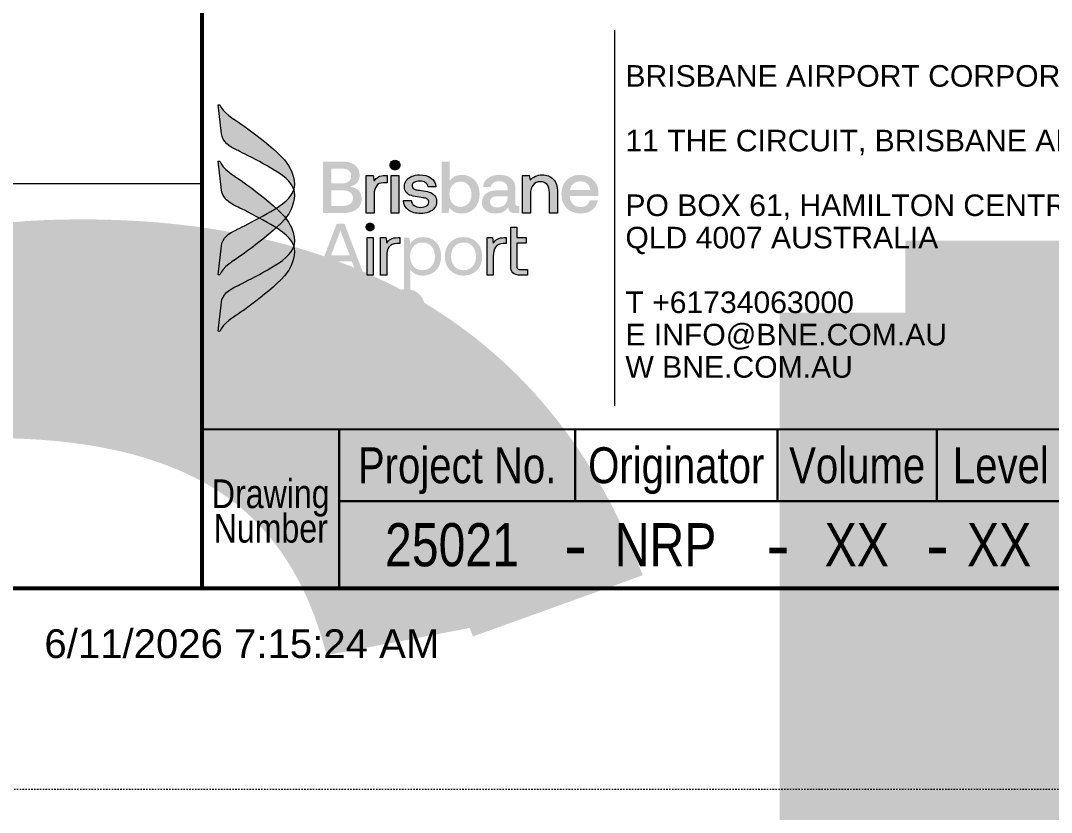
# Paper-space layout 'Layout1' of a CAD drawing. Header units: metres. Extents: x 0 to 2550, y -776 to 594.
# Drawn here: x 708.4 to 780.1, y -1.6 to 53.5 of the extents above; entities that cross this region are included whole.
import ezdxf
from ezdxf.enums import TextEntityAlignment as Align

# ---------------------------------------------------------------- set-up
doc = ezdxf.new("R2018")
doc.units = ezdxf.units.M
doc.linetypes.add('DGN Style 3', pattern=[0.017855, 0.012754, -0.005101])
for name, color, linetype in [('A_TTL_TEXT TITILE BLOCK-RefEdit0-RefEdit0', 7, 'Continuous'), ('A_TTL_TEXT TITLE', 5, 'Continuous'), ('XREF', 7, 'Continuous')]:
    doc.layers.add(name, color=color, linetype=linetype)
doc.layers.add('G-TTLB-BORD', color=7, linetype='Continuous', lineweight=0)
doc.styles.get("Standard").update_dxf_attribs({"font": 'ARIALN.TTF'})
doc.styles.add('Style-Arial', font='arial.ttf')

# ---------------------------------------------------------------- blocks, each defined once
blk = doc.blocks.new('PROJECT TITLE BLOCK(BAC V2.1)')
at = {"layer": 'G-TTLB-BORD', "linetype": 'Continuous', "lineweight": 0}
h = blk.add_hatch(color=7, dxfattribs=at)
h.set_gradient(color1=(0, 143, 227), color2=(27, 9, 111))
edge = h.paths.add_edge_path()
edge.add_spline(control_points=[(726.716, 43.807), (725.523, 45.144), (723.024, 46.768), (723.237, 46.621), (723.451, 46.474), (722.325, 47.183), (722.227, 47.653)], knot_values=[0, 0, 0, 0, 0.5, 0.5, 0.5, 1, 1, 1, 1], degree=3, periodic=0)
edge.add_line((722.227, 47.653), (722.12, 47.645))
edge.add_line((722.12, 47.645), (722.341, 45.628))
edge.add_spline(control_points=[(722.341, 45.628), (722.4, 45.092), (722.872, 44.737), (723.391, 44.511), (723.391, 44.511), (725.844, 43.301), (726.587, 42.72), (727.329, 42.139), (727.37, 41.736), (727.37, 41.736), (727.37, 41.736), (727.657, 42.75), (726.716, 43.807)], knot_values=[0, 0, 0, 0, 0.25, 0.25, 0.25, 0.5, 0.5, 0.5, 0.75, 0.75, 0.75, 1, 1, 1, 1], degree=3, periodic=0)
at = {"layer": 'G-TTLB-BORD', "linetype": 'Continuous', "lineweight": 0, "true_color": 0x0c2340}
h = blk.add_hatch(color=158, dxfattribs=at)
edge = h.paths.add_edge_path()
edge.add_spline(control_points=[(734.658, 43.691), (734.593, 43.755), (734.513, 43.786), (734.417, 43.786), (734.322, 43.786), (734.241, 43.755), (734.176, 43.691), (734.111, 43.628), (734.079, 43.549), (734.079, 43.453), (734.079, 43.357), (734.111, 43.278), (734.176, 43.214), (734.241, 43.151), (734.322, 43.12), (734.417, 43.12), (734.513, 43.12), (734.593, 43.151), (734.658, 43.214), (734.723, 43.278), (734.756, 43.357), (734.756, 43.453), (734.756, 43.549), (734.723, 43.628), (734.658, 43.691)], knot_values=[0, 0, 0, 0, 0.125, 0.125, 0.125, 0.25, 0.25, 0.25, 0.375, 0.375, 0.375, 0.5, 0.5, 0.5, 0.625, 0.625, 0.625, 0.75, 0.75, 0.75, 0.875, 0.875, 0.875, 1, 1, 1, 1], degree=3, periodic=0)
at = {"layer": 'G-TTLB-BORD', "linetype": 'Continuous', "lineweight": 0}
h = blk.add_hatch(color=7, dxfattribs=at)
h.set_gradient(color1=(0, 143, 227), color2=(27, 9, 111))
edge = h.paths.add_edge_path()
edge.add_spline(control_points=[(726.716, 39.873), (725.523, 41.211), (723.024, 42.835), (723.237, 42.688), (723.451, 42.541), (722.325, 43.25), (722.227, 43.72)], knot_values=[0, 0, 0, 0, 0.5, 0.5, 0.5, 1, 1, 1, 1], degree=3, periodic=0)
edge.add_line((722.227, 43.72), (722.12, 43.712))
edge.add_line((722.12, 43.712), (722.341, 41.694))
edge.add_spline(control_points=[(722.341, 41.694), (722.4, 41.159), (722.872, 40.804), (723.391, 40.578), (723.391, 40.578), (725.844, 39.368), (726.587, 38.787), (727.329, 38.206), (727.37, 37.803), (727.37, 37.803), (727.37, 37.803), (727.657, 38.817), (726.716, 39.873)], knot_values=[0, 0, 0, 0, 0.25, 0.25, 0.25, 0.5, 0.5, 0.5, 0.75, 0.75, 0.75, 1, 1, 1, 1], degree=3, periodic=0)
at = {"layer": 'G-TTLB-BORD', "linetype": 'Continuous', "lineweight": 0, "true_color": 0x0c2340}
h = blk.add_hatch(color=158, dxfattribs=at)
edge = h.paths.add_edge_path()
edge.add_line((730.715, 43.699), (729.397, 43.699))
edge.add_line((729.397, 43.699), (729.397, 40.109))
edge.add_line((729.397, 40.109), (730.761, 40.109))
edge.add_spline(control_points=[(730.761, 40.109), (731.188, 40.109), (731.518, 40.198), (731.748, 40.376), (731.979, 40.554), (732.094, 40.798), (732.094, 41.109), (732.094, 41.581), (731.826, 41.863), (731.289, 41.956), (731.505, 42.003), (731.67, 42.097), (731.784, 42.235), (731.899, 42.373), (731.956, 42.55), (731.956, 42.766), (731.956, 43.06), (731.847, 43.289), (731.63, 43.453), (731.413, 43.617), (731.108, 43.699), (730.715, 43.699)], knot_values=[0, 0, 0, 0, 0.142857, 0.142857, 0.142857, 0.285714, 0.285714, 0.285714, 0.428571, 0.428571, 0.428571, 0.571429, 0.571429, 0.571429, 0.714286, 0.714286, 0.714286, 0.857143, 0.857143, 0.857143, 1, 1, 1, 1], degree=3, periodic=0)
edge = h.paths.add_edge_path(flags=16)
edge.add_line((729.987, 40.607), (729.987, 41.689))
edge.add_line((729.987, 41.689), (730.766, 41.689))
edge.add_spline(control_points=[(730.766, 41.689), (730.995, 41.689), (731.173, 41.641), (731.3, 41.545), (731.426, 41.45), (731.489, 41.314), (731.489, 41.14), (731.489, 40.973), (731.427, 40.842), (731.302, 40.748), (731.177, 40.654), (730.999, 40.607), (730.766, 40.607)], knot_values=[0, 0, 0, 0, 0.25, 0.25, 0.25, 0.5, 0.5, 0.5, 0.75, 0.75, 0.75, 1, 1, 1, 1], degree=3, periodic=0)
edge.add_line((730.766, 40.607), (729.987, 40.607))
edge = h.paths.add_edge_path(flags=16)
edge.add_line((729.987, 42.176), (729.987, 43.207))
edge.add_line((729.987, 43.207), (730.73, 43.207))
edge.add_spline(control_points=[(730.73, 43.207), (730.932, 43.207), (731.088, 43.161), (731.2, 43.071), (731.311, 42.98), (731.366, 42.855), (731.366, 42.694), (731.366, 42.533), (731.311, 42.407), (731.2, 42.314), (731.088, 42.222), (730.932, 42.176), (730.73, 42.176)], knot_values=[0, 0, 0, 0, 0.25, 0.25, 0.25, 0.5, 0.5, 0.5, 0.75, 0.75, 0.75, 1, 1, 1, 1], degree=3, periodic=0)
edge.add_line((730.73, 42.176), (729.987, 42.176))
h = blk.add_hatch(color=158, dxfattribs=at)
edge = h.paths.add_edge_path()
edge.add_spline(control_points=[(739.704, 42.604), (739.516, 42.712), (739.303, 42.766), (739.063, 42.766), (738.704, 42.766), (738.42, 42.626), (738.212, 42.345)], knot_values=[0, 0, 0, 0, 0.5, 0.5, 0.5, 1, 1, 1, 1], degree=3, periodic=0)
edge.add_line((738.212, 42.345), (738.212, 43.699))
edge.add_line((738.212, 43.699), (737.658, 43.699))
edge.add_line((737.658, 43.699), (737.658, 40.109))
edge.add_line((737.658, 40.109), (738.14, 40.109))
edge.add_line((738.14, 40.109), (738.207, 40.489))
edge.add_spline(control_points=[(738.207, 40.489), (738.296, 40.362), (738.412, 40.262), (738.556, 40.189), (738.699, 40.115), (738.868, 40.079), (739.063, 40.079), (739.303, 40.079), (739.516, 40.135), (739.704, 40.248), (739.892, 40.361), (740.039, 40.519), (740.145, 40.722), (740.251, 40.926), (740.304, 41.159), (740.304, 41.422), (740.304, 41.699), (740.251, 41.938), (740.145, 42.14), (740.039, 42.342), (739.892, 42.496), (739.704, 42.604)], knot_values=[0, 0, 0, 0, 0.142857, 0.142857, 0.142857, 0.285714, 0.285714, 0.285714, 0.428571, 0.428571, 0.428571, 0.571429, 0.571429, 0.571429, 0.714286, 0.714286, 0.714286, 0.857143, 0.857143, 0.857143, 1, 1, 1, 1], degree=3, periodic=0)
edge = h.paths.add_edge_path(flags=16)
edge.add_spline(control_points=[(739.527, 40.789), (739.385, 40.626), (739.2, 40.545), (738.971, 40.545), (738.742, 40.545), (738.557, 40.627), (738.417, 40.791), (738.277, 40.955), (738.207, 41.167), (738.207, 41.427), (738.207, 41.684), (738.277, 41.892), (738.417, 42.053), (738.557, 42.214), (738.742, 42.294), (738.971, 42.294), (739.2, 42.294), (739.385, 42.213), (739.527, 42.05), (739.669, 41.888), (739.74, 41.679), (739.74, 41.422), (739.74, 41.162), (739.669, 40.951), (739.527, 40.789)], knot_values=[0, 0, 0, 0, 0.125, 0.125, 0.125, 0.25, 0.25, 0.25, 0.375, 0.375, 0.375, 0.5, 0.5, 0.5, 0.625, 0.625, 0.625, 0.75, 0.75, 0.75, 0.875, 0.875, 0.875, 1, 1, 1, 1], degree=3, periodic=0)
h = blk.add_hatch(color=158, dxfattribs=at)
edge = h.paths.add_edge_path()
edge.add_line((733.864, 42.735), (733.74, 42.735))
edge.add_spline(control_points=[(733.74, 42.735), (733.539, 42.735), (733.378, 42.7), (733.258, 42.63), (733.139, 42.56), (733.041, 42.463), (732.966, 42.34)], knot_values=[0, 0, 0, 0, 0.5, 0.5, 0.5, 1, 1, 1, 1], degree=3, periodic=0)
edge.add_line((732.966, 42.34), (732.905, 42.735))
edge.add_line((732.905, 42.735), (732.412, 42.735))
edge.add_line((732.412, 42.735), (732.412, 40.109))
edge.add_line((732.412, 40.109), (732.966, 40.109))
edge.add_line((732.966, 40.109), (732.966, 41.427))
edge.add_spline(control_points=[(732.966, 41.427), (732.966, 41.656), (733.017, 41.845), (733.12, 41.994), (733.223, 42.143), (733.388, 42.217), (733.617, 42.217)], knot_values=[0, 0, 0, 0, 0.5, 0.5, 0.5, 1, 1, 1, 1], degree=3, periodic=0)
edge.add_line((733.617, 42.217), (733.864, 42.217))
edge.add_line((733.864, 42.217), (733.864, 42.735))
h = blk.add_hatch(color=158, dxfattribs=at)
edge = h.paths.add_edge_path()
edge.add_spline(control_points=[(734.14, 42.735), (734.14, 42.735), (734.14, 40.109), (734.14, 40.109), (734.14, 40.109), (734.694, 40.109), (734.694, 40.109), (734.694, 40.109), (734.694, 42.735), (734.694, 42.735), (734.694, 42.735), (734.14, 42.735), (734.14, 42.735)], knot_values=[0, 0, 0, 0, 0.25, 0.25, 0.25, 0.5, 0.5, 0.5, 0.75, 0.75, 0.75, 1, 1, 1, 1], degree=3, periodic=0)
h = blk.add_hatch(color=158, dxfattribs=at)
edge = h.paths.add_edge_path()
edge.add_line((735.551, 40.976), (735.017, 40.976))
edge.add_spline(control_points=[(735.017, 40.976), (735.024, 40.696), (735.136, 40.476), (735.353, 40.317), (735.57, 40.158), (735.855, 40.079), (736.207, 40.079), (736.415, 40.079), (736.603, 40.112), (736.771, 40.179), (736.938, 40.245), (737.07, 40.341), (737.166, 40.466), (737.262, 40.59), (737.309, 40.735), (737.309, 40.899), (737.309, 41.084), (737.263, 41.23), (737.171, 41.338), (737.079, 41.445), (736.956, 41.524), (736.802, 41.573), (736.648, 41.623), (736.458, 41.66), (736.233, 41.684), (736.065, 41.704), (735.944, 41.722), (735.868, 41.738), (735.793, 41.753), (735.731, 41.78), (735.681, 41.82), (735.632, 41.859), (735.607, 41.918), (735.607, 41.997), (735.607, 42.102), (735.656, 42.186), (735.756, 42.248), (735.855, 42.309), (735.985, 42.34), (736.145, 42.34), (736.306, 42.34), (736.439, 42.302), (736.545, 42.225), (736.651, 42.148), (736.711, 42.049), (736.725, 41.93)], knot_values=[0, 0, 0, 0, 0.066667, 0.066667, 0.066667, 0.133333, 0.133333, 0.133333, 0.2, 0.2, 0.2, 0.266667, 0.266667, 0.266667, 0.333333, 0.333333, 0.333333, 0.4, 0.4, 0.4, 0.466667, 0.466667, 0.466667, 0.533333, 0.533333, 0.533333, 0.6, 0.6, 0.6, 0.666667, 0.666667, 0.666667, 0.733333, 0.733333, 0.733333, 0.8, 0.8, 0.8, 0.866667, 0.866667, 0.866667, 0.933333, 0.933333, 0.933333, 1, 1, 1, 1], degree=3, periodic=0)
edge.add_line((736.725, 41.93), (737.263, 41.93))
edge.add_spline(control_points=[(737.263, 41.93), (737.246, 42.197), (737.134, 42.403), (736.927, 42.55), (736.721, 42.697), (736.451, 42.771), (736.12, 42.771), (735.918, 42.771), (735.738, 42.737), (735.579, 42.668), (735.42, 42.6), (735.295, 42.503), (735.204, 42.379), (735.114, 42.254), (735.069, 42.111), (735.069, 41.95), (735.069, 41.779), (735.114, 41.643), (735.204, 41.543), (735.295, 41.442), (735.415, 41.368), (735.563, 41.322), (735.712, 41.276), (735.901, 41.239), (736.13, 41.212), (736.297, 41.191), (736.421, 41.172), (736.502, 41.153), (736.582, 41.134), (736.646, 41.102), (736.694, 41.058), (736.742, 41.014), (736.766, 40.947), (736.766, 40.858), (736.766, 40.752), (736.714, 40.667), (736.609, 40.604), (736.505, 40.541), (736.369, 40.509), (736.202, 40.509), (736.014, 40.509), (735.861, 40.553), (735.743, 40.64), (735.625, 40.727), (735.561, 40.839), (735.551, 40.976)], knot_values=[0, 0, 0, 0, 0.066667, 0.066667, 0.066667, 0.133333, 0.133333, 0.133333, 0.2, 0.2, 0.2, 0.266667, 0.266667, 0.266667, 0.333333, 0.333333, 0.333333, 0.4, 0.4, 0.4, 0.466667, 0.466667, 0.466667, 0.533333, 0.533333, 0.533333, 0.6, 0.6, 0.6, 0.666667, 0.666667, 0.666667, 0.733333, 0.733333, 0.733333, 0.8, 0.8, 0.8, 0.866667, 0.866667, 0.866667, 0.933333, 0.933333, 0.933333, 1, 1, 1, 1], degree=3, periodic=0)
h = blk.add_hatch(color=158, dxfattribs=at)
edge = h.paths.add_edge_path()
edge.add_line((743.08, 40.591), (742.972, 40.591))
edge.add_spline(control_points=[(742.972, 40.591), (742.856, 40.591), (742.798, 40.653), (742.798, 40.776)], knot_values=[0, 0, 0, 0, 1, 1, 1, 1], degree=3, periodic=0)
edge.add_line((742.798, 40.776), (742.798, 41.812))
edge.add_spline(control_points=[(742.798, 41.812), (742.798, 42.12), (742.702, 42.355), (742.511, 42.52), (742.319, 42.684), (742.048, 42.766), (741.696, 42.766), (741.364, 42.766), (741.096, 42.693), (740.89, 42.548), (740.685, 42.402), (740.569, 42.198), (740.542, 41.935)], knot_values=[0, 0, 0, 0, 0.25, 0.25, 0.25, 0.5, 0.5, 0.5, 0.75, 0.75, 0.75, 1, 1, 1, 1], degree=3, periodic=0)
edge.add_line((740.542, 41.935), (741.085, 41.935))
edge.add_spline(control_points=[(741.085, 41.935), (741.106, 42.051), (741.168, 42.144), (741.272, 42.214), (741.377, 42.284), (741.509, 42.32), (741.67, 42.32), (741.851, 42.32), (741.993, 42.278), (742.096, 42.194), (742.198, 42.11), (742.249, 41.995), (742.249, 41.848)], knot_values=[0, 0, 0, 0, 0.25, 0.25, 0.25, 0.5, 0.5, 0.5, 0.75, 0.75, 0.75, 1, 1, 1, 1], degree=3, periodic=0)
edge.add_line((742.249, 41.848), (742.249, 41.689))
edge.add_line((742.249, 41.689), (741.588, 41.689))
edge.add_spline(control_points=[(741.588, 41.689), (741.222, 41.689), (740.943, 41.616), (740.752, 41.471), (740.56, 41.326), (740.465, 41.118), (740.465, 40.848), (740.465, 40.608), (740.554, 40.42), (740.731, 40.284), (740.909, 40.147), (741.145, 40.079), (741.439, 40.079), (741.819, 40.079), (742.107, 40.229), (742.306, 40.53), (742.306, 40.393), (742.343, 40.289), (742.419, 40.217), (742.494, 40.145), (742.617, 40.109), (742.788, 40.109)], knot_values=[0, 0, 0, 0, 0.142857, 0.142857, 0.142857, 0.285714, 0.285714, 0.285714, 0.428571, 0.428571, 0.428571, 0.571429, 0.571429, 0.571429, 0.714286, 0.714286, 0.714286, 0.857143, 0.857143, 0.857143, 1, 1, 1, 1], degree=3, periodic=0)
edge.add_line((742.788, 40.109), (743.08, 40.109))
edge.add_line((743.08, 40.109), (743.08, 40.591))
edge = h.paths.add_edge_path(flags=16)
edge.add_line((742.249, 41.279), (742.249, 41.186))
edge.add_spline(control_points=[(742.249, 41.186), (742.246, 40.981), (742.18, 40.817), (742.052, 40.694), (741.924, 40.571), (741.745, 40.509), (741.516, 40.509), (741.366, 40.509), (741.247, 40.543), (741.16, 40.612), (741.072, 40.68), (741.029, 40.771), (741.029, 40.884), (741.029, 41.014), (741.075, 41.112), (741.167, 41.179), (741.26, 41.245), (741.391, 41.279), (741.562, 41.279)], knot_values=[0, 0, 0, 0, 0.166667, 0.166667, 0.166667, 0.333333, 0.333333, 0.333333, 0.5, 0.5, 0.5, 0.666667, 0.666667, 0.666667, 0.833333, 0.833333, 0.833333, 1, 1, 1, 1], degree=3, periodic=0)
edge.add_line((741.562, 41.279), (742.249, 41.279))
h = blk.add_hatch(color=158, dxfattribs=at)
edge = h.paths.add_edge_path()
edge.add_spline(control_points=[(745.43, 42.479), (745.233, 42.67), (744.979, 42.766), (744.668, 42.766), (744.306, 42.766), (744.025, 42.641), (743.827, 42.391)], knot_values=[0, 0, 0, 0, 0.5, 0.5, 0.5, 1, 1, 1, 1], degree=3, periodic=0)
edge.add_line((743.827, 42.391), (743.766, 42.735))
edge.add_line((743.766, 42.735), (743.284, 42.735))
edge.add_line((743.284, 42.735), (743.284, 40.109))
edge.add_line((743.284, 40.109), (743.837, 40.109))
edge.add_line((743.837, 40.109), (743.837, 41.432))
edge.add_spline(control_points=[(743.837, 41.432), (743.837, 41.699), (743.9, 41.908), (744.025, 42.061), (744.149, 42.213), (744.321, 42.289), (744.54, 42.289), (744.745, 42.289), (744.901, 42.224), (745.007, 42.094), (745.113, 41.964), (745.166, 41.774), (745.166, 41.525)], knot_values=[0, 0, 0, 0, 0.25, 0.25, 0.25, 0.5, 0.5, 0.5, 0.75, 0.75, 0.75, 1, 1, 1, 1], degree=3, periodic=0)
edge.add_line((745.166, 41.525), (745.166, 40.109))
edge.add_line((745.166, 40.109), (745.725, 40.109))
edge.add_line((745.725, 40.109), (745.725, 41.555))
edge.add_spline(control_points=[(745.725, 41.555), (745.725, 41.979), (745.626, 42.287), (745.43, 42.479)], knot_values=[0, 0, 0, 0, 1, 1, 1, 1], degree=3, periodic=0)
h = blk.add_hatch(color=158, dxfattribs=at)
edge = h.paths.add_edge_path()
edge.add_spline(control_points=[(746.163, 42.127), (746.055, 41.924), (746.001, 41.687), (746.001, 41.417), (746.001, 41.15), (746.057, 40.916), (746.168, 40.714), (746.279, 40.513), (746.436, 40.356), (746.64, 40.245), (746.843, 40.134), (747.082, 40.079), (747.355, 40.079), (747.67, 40.079), (747.932, 40.164), (748.142, 40.335), (748.353, 40.506), (748.482, 40.725), (748.529, 40.991)], knot_values=[0, 0, 0, 0, 0.166667, 0.166667, 0.166667, 0.333333, 0.333333, 0.333333, 0.5, 0.5, 0.5, 0.666667, 0.666667, 0.666667, 0.833333, 0.833333, 0.833333, 1, 1, 1, 1], degree=3, periodic=0)
edge.add_line((748.529, 40.991), (747.976, 40.991))
edge.add_spline(control_points=[(747.976, 40.991), (747.938, 40.844), (747.861, 40.731), (747.745, 40.65), (747.629, 40.57), (747.485, 40.53), (747.314, 40.53), (747.099, 40.53), (746.926, 40.596), (746.796, 40.73), (746.666, 40.863), (746.594, 41.044), (746.581, 41.273)], knot_values=[0, 0, 0, 0, 0.25, 0.25, 0.25, 0.5, 0.5, 0.5, 0.75, 0.75, 0.75, 1, 1, 1, 1], degree=3, periodic=0)
edge.add_line((746.581, 41.273), (746.581, 41.304))
edge.add_line((746.581, 41.304), (748.56, 41.304))
edge.add_spline(control_points=[(748.56, 41.304), (748.571, 41.376), (748.576, 41.446), (748.576, 41.514), (748.572, 41.767), (748.515, 41.988), (748.404, 42.176), (748.293, 42.364), (748.141, 42.509), (747.947, 42.612), (747.754, 42.714), (747.531, 42.766), (747.278, 42.766), (747.029, 42.766), (746.807, 42.71), (746.614, 42.599), (746.421, 42.488), (746.271, 42.331), (746.163, 42.127)], knot_values=[0, 0, 0, 0, 0.166667, 0.166667, 0.166667, 0.333333, 0.333333, 0.333333, 0.5, 0.5, 0.5, 0.666667, 0.666667, 0.666667, 0.833333, 0.833333, 0.833333, 1, 1, 1, 1], degree=3, periodic=0)
edge = h.paths.add_edge_path(flags=16)
edge.add_line((748.012, 41.709), (746.601, 41.709))
edge.add_spline(control_points=[(746.601, 41.709), (746.622, 41.894), (746.698, 42.042), (746.83, 42.153), (746.961, 42.264), (747.118, 42.32), (747.299, 42.32), (747.494, 42.32), (747.655, 42.266), (747.783, 42.158), (747.912, 42.05), (747.988, 41.901), (748.012, 41.709)], knot_values=[0, 0, 0, 0, 0.25, 0.25, 0.25, 0.5, 0.5, 0.5, 0.75, 0.75, 0.75, 1, 1, 1, 1], degree=3, periodic=0)
at = {"layer": 'G-TTLB-BORD', "linetype": 'Continuous', "lineweight": 0}
h = blk.add_hatch(color=7, dxfattribs=at)
h.set_gradient(color1=(255, 192, 0), color2=(255, 94, 0))
edge = h.paths.add_edge_path()
edge.add_spline(control_points=[(727.369, 41.739), (727.369, 41.739), (727.33, 41.337), (726.587, 40.753), (725.843, 40.17), (723.385, 38.951), (723.385, 38.951), (722.864, 38.723), (722.391, 38.367), (722.334, 37.831)], knot_values=[0, 0, 0, 0, 0.333333, 0.333333, 0.333333, 0.666667, 0.666667, 0.666667, 1, 1, 1, 1], degree=3, periodic=0)
edge.add_line((722.334, 37.831), (722.121, 35.816))
edge.add_line((722.121, 35.816), (722.229, 35.809))
edge.add_spline(control_points=[(722.229, 35.809), (722.325, 36.278), (723.453, 36.991), (723.239, 36.843), (723.025, 36.695), (725.529, 38.328), (726.721, 39.669), (727.662, 40.728), (727.369, 41.739), (727.369, 41.739)], knot_values=[0, 0, 0, 0, 0.333333, 0.333333, 0.333333, 0.666667, 0.666667, 0.666667, 1, 1, 1, 1], degree=3, periodic=0)
at = {"layer": 'G-TTLB-BORD', "linetype": 'Continuous', "lineweight": 0, "true_color": 0x0c2340}
h = blk.add_hatch(color=158, dxfattribs=at)
h.paths.add_polyline_path([(728.997, 35.789), (729.459, 35.789), (729.838, 36.759), (731.402, 36.759), (731.782, 35.789), (732.259, 35.789), (730.895, 39.379), (730.366, 39.379)])
h.paths.add_polyline_path([(729.971, 37.164), (730.618, 38.892), (731.269, 37.164)], flags=16)
h = blk.add_hatch(color=158, dxfattribs=at)
edge = h.paths.add_edge_path()
edge.add_spline(control_points=[(732.875, 39.338), (732.824, 39.389), (732.759, 39.415), (732.681, 39.415), (732.602, 39.415), (732.537, 39.389), (732.486, 39.338), (732.434, 39.287), (732.409, 39.222), (732.409, 39.143), (732.409, 39.064), (732.434, 39), (732.486, 38.948), (732.537, 38.897), (732.602, 38.871), (732.681, 38.871), (732.759, 38.871), (732.824, 38.897), (732.875, 38.948), (732.927, 39), (732.952, 39.064), (732.952, 39.143), (732.952, 39.222), (732.927, 39.287), (732.875, 39.338)], knot_values=[0, 0, 0, 0, 0.125, 0.125, 0.125, 0.25, 0.25, 0.25, 0.375, 0.375, 0.375, 0.5, 0.5, 0.5, 0.625, 0.625, 0.625, 0.75, 0.75, 0.75, 0.875, 0.875, 0.875, 1, 1, 1, 1], degree=3, periodic=0)
h = blk.add_hatch(color=158, dxfattribs=at)
edge = h.paths.add_edge_path()
edge.add_line((742.47, 39.138), (742.47, 36.471))
edge.add_spline(control_points=[(742.47, 36.471), (742.47, 36.235), (742.522, 36.063), (742.626, 35.953), (742.731, 35.844), (742.906, 35.789), (743.152, 35.789)], knot_values=[0, 0, 0, 0, 0.5, 0.5, 0.5, 1, 1, 1, 1], degree=3, periodic=0)
edge.add_line((743.152, 35.789), (743.634, 35.789))
edge.add_line((743.634, 35.789), (743.634, 36.174))
edge.add_line((743.634, 36.174), (743.178, 36.174))
edge.add_spline(control_points=[(743.178, 36.174), (743.072, 36.174), (742.997, 36.197), (742.954, 36.243), (742.912, 36.289), (742.89, 36.367), (742.89, 36.476)], knot_values=[0, 0, 0, 0, 0.5, 0.5, 0.5, 1, 1, 1, 1], degree=3, periodic=0)
edge.add_line((742.89, 36.476), (742.89, 38.02))
edge.add_line((742.89, 38.02), (743.552, 38.02))
edge.add_line((743.552, 38.02), (743.552, 38.405))
edge.add_line((743.552, 38.405), (742.89, 38.405))
edge.add_line((742.89, 38.405), (742.89, 39.138))
edge.add_line((742.89, 39.138), (742.47, 39.138))
h = blk.add_hatch(color=158, dxfattribs=at)
edge = h.paths.add_edge_path()
edge.add_spline(control_points=[(732.47, 38.405), (732.47, 38.405), (732.47, 35.789), (732.47, 35.789), (732.47, 35.789), (732.891, 35.789), (732.891, 35.789), (732.891, 35.789), (732.891, 38.405), (732.891, 38.405), (732.891, 38.405), (732.47, 38.405), (732.47, 38.405)], knot_values=[0, 0, 0, 0, 0.25, 0.25, 0.25, 0.5, 0.5, 0.5, 0.75, 0.75, 0.75, 1, 1, 1, 1], degree=3, periodic=0)
h = blk.add_hatch(color=158, dxfattribs=at)
edge = h.paths.add_edge_path()
edge.add_line((734.746, 38.405), (734.628, 38.405))
edge.add_spline(control_points=[(734.628, 38.405), (734.416, 38.405), (734.25, 38.369), (734.13, 38.297), (734.01, 38.225), (733.913, 38.129), (733.838, 38.01)], knot_values=[0, 0, 0, 0, 0.5, 0.5, 0.5, 1, 1, 1, 1], degree=3, periodic=0)
edge.add_line((733.838, 38.01), (733.781, 38.405))
edge.add_line((733.781, 38.405), (733.417, 38.405))
edge.add_line((733.417, 38.405), (733.417, 35.789))
edge.add_line((733.417, 35.789), (733.838, 35.789))
edge.add_line((733.838, 35.789), (733.838, 37.123))
edge.add_spline(control_points=[(733.838, 37.123), (733.838, 37.369), (733.892, 37.576), (733.999, 37.743), (734.107, 37.911), (734.286, 37.994), (734.535, 37.994)], knot_values=[0, 0, 0, 0, 0.5, 0.5, 0.5, 1, 1, 1, 1], degree=3, periodic=0)
edge.add_line((734.535, 37.994), (734.746, 37.994))
edge.add_line((734.746, 37.994), (734.746, 38.405))
h = blk.add_hatch(color=158, dxfattribs=at)
edge = h.paths.add_edge_path()
edge.add_spline(control_points=[(737.02, 38.276), (736.83, 38.382), (736.614, 38.435), (736.371, 38.435), (735.992, 38.435), (735.692, 38.285), (735.474, 37.984)], knot_values=[0, 0, 0, 0, 0.5, 0.5, 0.5, 1, 1, 1, 1], degree=3, periodic=0)
edge.add_line((735.474, 37.984), (735.417, 38.405))
edge.add_line((735.417, 38.405), (735.053, 38.405))
edge.add_line((735.053, 38.405), (735.053, 34.764))
edge.add_line((735.053, 34.764), (735.474, 34.764))
edge.add_line((735.474, 34.764), (735.474, 36.189))
edge.add_spline(control_points=[(735.474, 36.189), (735.559, 36.056), (735.677, 35.951), (735.828, 35.874), (735.978, 35.797), (736.159, 35.758), (736.371, 35.758), (736.61, 35.758), (736.826, 35.815), (737.017, 35.928), (737.209, 36.041), (737.358, 36.198), (737.466, 36.4), (737.574, 36.601), (737.628, 36.834), (737.628, 37.097), (737.627, 37.374), (737.574, 37.613), (737.466, 37.815), (737.358, 38.017), (737.21, 38.17), (737.02, 38.276)], knot_values=[0, 0, 0, 0, 0.142857, 0.142857, 0.142857, 0.285714, 0.285714, 0.285714, 0.428571, 0.428571, 0.428571, 0.571429, 0.571429, 0.571429, 0.714286, 0.714286, 0.714286, 0.857143, 0.857143, 0.857143, 1, 1, 1, 1], degree=3, periodic=0)
edge = h.paths.add_edge_path(flags=16)
edge.add_spline(control_points=[(736.958, 36.402), (736.799, 36.223), (736.59, 36.133), (736.33, 36.133), (736.163, 36.133), (736.013, 36.174), (735.881, 36.256), (735.75, 36.338), (735.648, 36.453), (735.576, 36.602), (735.505, 36.751), (735.469, 36.919), (735.469, 37.107), (735.469, 37.292), (735.505, 37.457), (735.576, 37.602), (735.648, 37.747), (735.75, 37.86), (735.881, 37.941), (736.013, 38.021), (736.163, 38.061), (736.33, 38.061), (736.59, 38.061), (736.799, 37.971), (736.958, 37.792), (737.117, 37.612), (737.197, 37.381), (737.197, 37.097), (737.197, 36.813), (737.117, 36.582), (736.958, 36.402)], knot_values=[0, 0, 0, 0, 0.1, 0.1, 0.1, 0.2, 0.2, 0.2, 0.3, 0.3, 0.3, 0.4, 0.4, 0.4, 0.5, 0.5, 0.5, 0.6, 0.6, 0.6, 0.7, 0.7, 0.7, 0.8, 0.8, 0.8, 0.9, 0.9, 0.9, 1, 1, 1, 1], degree=3, periodic=0)
h = blk.add_hatch(color=158, dxfattribs=at)
edge = h.paths.add_edge_path()
edge.add_spline(control_points=[(738.512, 35.928), (738.709, 35.815), (738.933, 35.758), (739.186, 35.758), (739.439, 35.758), (739.664, 35.815), (739.861, 35.928), (740.057, 36.041), (740.21, 36.198), (740.32, 36.4), (740.429, 36.601), (740.484, 36.834), (740.484, 37.097), (740.484, 37.36), (740.429, 37.593), (740.32, 37.794), (740.21, 37.996), (740.057, 38.153), (739.861, 38.266), (739.664, 38.379), (739.439, 38.435), (739.186, 38.435), (738.933, 38.435), (738.709, 38.379), (738.512, 38.266), (738.315, 38.153), (738.162, 37.996), (738.053, 37.794), (737.944, 37.593), (737.889, 37.36), (737.889, 37.097), (737.889, 36.834), (737.944, 36.601), (738.053, 36.4), (738.162, 36.198), (738.315, 36.041), (738.512, 35.928)], knot_values=[0, 0, 0, 0, 0.083333, 0.083333, 0.083333, 0.166667, 0.166667, 0.166667, 0.25, 0.25, 0.25, 0.333333, 0.333333, 0.333333, 0.416667, 0.416667, 0.416667, 0.5, 0.5, 0.5, 0.583333, 0.583333, 0.583333, 0.666667, 0.666667, 0.666667, 0.75, 0.75, 0.75, 0.833333, 0.833333, 0.833333, 0.916667, 0.916667, 0.916667, 1, 1, 1, 1], degree=3, periodic=0)
edge = h.paths.add_edge_path(flags=16)
edge.add_spline(control_points=[(739.64, 36.256), (739.509, 36.174), (739.357, 36.133), (739.186, 36.133), (739.015, 36.133), (738.864, 36.174), (738.733, 36.256), (738.601, 36.338), (738.499, 36.452), (738.427, 36.6), (738.356, 36.746), (738.32, 36.912), (738.32, 37.097), (738.32, 37.282), (738.356, 37.447), (738.427, 37.594), (738.499, 37.741), (738.601, 37.856), (738.733, 37.938), (738.864, 38.02), (739.015, 38.061), (739.186, 38.061), (739.357, 38.061), (739.509, 38.02), (739.64, 37.938), (739.772, 37.856), (739.874, 37.741), (739.945, 37.594), (740.017, 37.447), (740.053, 37.282), (740.053, 37.097), (740.053, 36.912), (740.017, 36.746), (739.945, 36.599), (739.874, 36.452), (739.772, 36.338), (739.64, 36.256)], knot_values=[0, 0, 0, 0, 0.083333, 0.083333, 0.083333, 0.166667, 0.166667, 0.166667, 0.25, 0.25, 0.25, 0.333333, 0.333333, 0.333333, 0.416667, 0.416667, 0.416667, 0.5, 0.5, 0.5, 0.583333, 0.583333, 0.583333, 0.666667, 0.666667, 0.666667, 0.75, 0.75, 0.75, 0.833333, 0.833333, 0.833333, 0.916667, 0.916667, 0.916667, 1, 1, 1, 1], degree=3, periodic=0)
h = blk.add_hatch(color=158, dxfattribs=at)
edge = h.paths.add_edge_path()
edge.add_line((742.166, 38.405), (742.048, 38.405))
edge.add_spline(control_points=[(742.048, 38.405), (741.836, 38.405), (741.67, 38.369), (741.55, 38.297), (741.431, 38.225), (741.333, 38.129), (741.258, 38.01)], knot_values=[0, 0, 0, 0, 0.5, 0.5, 0.5, 1, 1, 1, 1], degree=3, periodic=0)
edge.add_line((741.258, 38.01), (741.202, 38.405))
edge.add_line((741.202, 38.405), (740.838, 38.405))
edge.add_line((740.838, 38.405), (740.838, 35.789))
edge.add_line((740.838, 35.789), (741.258, 35.789))
edge.add_line((741.258, 35.789), (741.258, 37.123))
edge.add_spline(control_points=[(741.258, 37.123), (741.258, 37.369), (741.312, 37.576), (741.42, 37.743), (741.527, 37.911), (741.706, 37.994), (741.955, 37.994)], knot_values=[0, 0, 0, 0, 0.5, 0.5, 0.5, 1, 1, 1, 1], degree=3, periodic=0)
edge.add_line((741.955, 37.994), (742.166, 37.994))
edge.add_line((742.166, 37.994), (742.166, 38.405))
at = {"layer": 'G-TTLB-BORD', "linetype": 'Continuous', "lineweight": 0}
h = blk.add_hatch(color=7, dxfattribs=at)
h.set_gradient(color1=(203, 215, 0), color2=(0, 140, 51))
edge = h.paths.add_edge_path()
edge.add_spline(control_points=[(727.369, 37.806), (727.369, 37.806), (727.33, 37.404), (726.587, 36.82), (725.843, 36.236), (723.385, 35.018), (723.385, 35.018), (722.864, 34.79), (722.391, 34.433), (722.334, 33.898)], knot_values=[0, 0, 0, 0, 0.333333, 0.333333, 0.333333, 0.666667, 0.666667, 0.666667, 1, 1, 1, 1], degree=3, periodic=0)
edge.add_line((722.334, 33.898), (722.121, 31.883))
edge.add_line((722.121, 31.883), (722.229, 31.875))
edge.add_spline(control_points=[(722.229, 31.875), (722.325, 32.345), (723.453, 33.058), (723.239, 32.91), (723.025, 32.762), (725.529, 34.395), (726.721, 35.736), (727.662, 36.795), (727.369, 37.806), (727.369, 37.806)], knot_values=[0, 0, 0, 0, 0.333333, 0.333333, 0.333333, 0.666667, 0.666667, 0.666667, 1, 1, 1, 1], degree=3, periodic=0)
at = {"layer": 'G-TTLB-BORD', "linetype": 'Continuous', "lineweight": 0, "true_color": 0xffffff}
h = blk.add_hatch(color=7, dxfattribs=at)
edge = h.paths.add_edge_path()
edge.add_spline(control_points=[(735.174, 31.952), (736.008, 31.952), (736.525, 32.548), (736.525, 33.382), (736.525, 34.217), (736.008, 34.813), (735.174, 34.813), (734.339, 34.813), (733.823, 34.217), (733.823, 33.382), (733.823, 32.548), (734.339, 31.952), (735.174, 31.952)], knot_values=[0, 0, 0, 0, 0.25, 0.25, 0.25, 0.5, 0.5, 0.5, 0.75, 0.75, 0.75, 1, 1, 1, 1], degree=3, periodic=0)
edge = h.paths.add_edge_path(flags=17)
edge.add_spline(control_points=[(735.174, 34.336), (735.69, 34.336), (735.968, 33.939), (735.968, 33.382), (735.968, 32.826), (735.69, 32.429), (735.174, 32.429), (734.657, 32.429), (734.379, 32.826), (734.379, 33.382), (734.379, 33.939), (734.657, 34.336), (735.174, 34.336)], knot_values=[0, 0, 0, 0, 0.25, 0.25, 0.25, 0.5, 0.5, 0.5, 0.75, 0.75, 0.75, 1, 1, 1, 1], degree=3, periodic=0)
at = {"layer": 'G-TTLB-BORD', "color": 7, "linetype": 'Continuous', "lineweight": 53}
for p, q in [((721, 14), (721, 54.17)), ((20, 14), (821, 14))]:
    blk.add_line(p, q, dxfattribs=at)
at = {"layer": 'G-TTLB-BORD', "color": 7, "linetype": 'Continuous', "lineweight": 13}
blk.add_line((749.694, 52.839), (749.694, 26.688), dxfattribs=at)
at = {"layer": 'G-TTLB-BORD', "color": 7, "linetype": 'Continuous', "lineweight": 0}
blk.add_line((601, 42.17), (721, 42.17), dxfattribs=at)
at = {"layer": 'G-TTLB-BORD', "color": 7, "linetype": 'Continuous', "lineweight": 30}
for p, q in [((721, 25.059), (821.104, 25.058)), ((730.537, 25.059), (730.537, 14)), ((746.95, 20.059), (746.95, 25.058)), ((761.039, 20.059), (761.039, 25.058)), ((772.137, 20.059), (772.137, 25.058)), ((730.537, 20.059), (821.104, 20.058))]:
    blk.add_line(p, q, dxfattribs=at)
at = {"layer": 'G-TTLB-BORD', "color": 1, "linetype": 'DGN Style 3', "lineweight": 0, "flags": 128}
blk.add_lwpolyline([(0, 594), (841, 594), (841, 0), (0, 0)], close=True, dxfattribs=at)
at = {"layer": 'G-TTLB-BORD', "color": 7, "linetype": 'Continuous', "lineweight": 0}
for points in [[(726.716, 43.807), (725.523, 45.144), (723.024, 46.768), (723.237, 46.621), (723.451, 46.474), (722.325, 47.183), (722.227, 47.653), (722.227, 47.653), (722.12, 47.645), (722.12, 47.645), (722.12, 47.645), (722.341, 45.628), (722.341, 45.628), (722.4, 45.092), (722.872, 44.737), (723.391, 44.511), (723.391, 44.511), (725.844, 43.301), (726.587, 42.72), (727.329, 42.139), (727.37, 41.736), (727.37, 41.736), (727.37, 41.736), (727.657, 42.75), (726.716, 43.807)], [(726.716, 39.873), (725.523, 41.211), (723.024, 42.835), (723.237, 42.688), (723.451, 42.541), (722.325, 43.25), (722.227, 43.72), (722.227, 43.72), (722.12, 43.712), (722.12, 43.712), (722.12, 43.712), (722.341, 41.694), (722.341, 41.694), (722.4, 41.159), (722.872, 40.804), (723.391, 40.578), (723.391, 40.578), (725.844, 39.368), (726.587, 38.787), (727.329, 38.206), (727.37, 37.803), (727.37, 37.803), (727.37, 37.803), (727.657, 38.817), (726.716, 39.873)], [(727.369, 41.739), (727.369, 41.739), (727.33, 41.337), (726.587, 40.753), (725.843, 40.17), (723.385, 38.951), (723.385, 38.951), (722.864, 38.723), (722.391, 38.367), (722.334, 37.831), (722.334, 37.831), (722.121, 35.816), (722.121, 35.816), (722.121, 35.816), (722.229, 35.809), (722.229, 35.809), (722.325, 36.278), (723.453, 36.991), (723.239, 36.843), (723.025, 36.695), (725.529, 38.328), (726.721, 39.669), (727.662, 40.728), (727.369, 41.739), (727.369, 41.739)], [(727.369, 37.806), (727.369, 37.806), (727.33, 37.404), (726.587, 36.82), (725.843, 36.236), (723.385, 35.018), (723.385, 35.018), (722.864, 34.79), (722.391, 34.433), (722.334, 33.898), (722.334, 33.898), (722.121, 31.883), (722.121, 31.883), (722.121, 31.883), (722.229, 31.875), (722.229, 31.875), (722.325, 32.345), (723.453, 33.058), (723.239, 32.91), (723.025, 32.762), (725.529, 34.395), (726.721, 35.736), (727.662, 36.795), (727.369, 37.806), (727.369, 37.806)]]:
    blk.add_open_spline(points, degree=3, knots=[0, 0, 0, 0, 0.125, 0.125, 0.125, 0.25, 0.25, 0.25, 0.375, 0.375, 0.375, 0.5, 0.5, 0.5, 0.625, 0.625, 0.625, 0.75, 0.75, 0.75, 0.875, 0.875, 0.875, 1, 1, 1, 1], dxfattribs=at)
at = {"layer": 'G-TTLB-BORD', "color": 158, "linetype": 'Continuous', "lineweight": 0, "true_color": 0x0c2340}
for points, knots in [([(734.658, 43.691), (734.593, 43.755), (734.513, 43.786), (734.417, 43.786), (734.322, 43.786), (734.241, 43.755), (734.176, 43.691), (734.111, 43.628), (734.079, 43.549), (734.079, 43.453), (734.079, 43.357), (734.111, 43.278), (734.176, 43.214), (734.241, 43.151), (734.322, 43.12), (734.417, 43.12), (734.513, 43.12), (734.593, 43.151), (734.658, 43.214), (734.723, 43.278), (734.756, 43.357), (734.756, 43.453), (734.756, 43.549), (734.723, 43.628), (734.658, 43.691)], [0, 0, 0, 0, 0.125, 0.125, 0.125, 0.25, 0.25, 0.25, 0.375, 0.375, 0.375, 0.5, 0.5, 0.5, 0.625, 0.625, 0.625, 0.75, 0.75, 0.75, 0.875, 0.875, 0.875, 1, 1, 1, 1]), ([(733.864, 42.735), (733.864, 42.735), (733.74, 42.735), (733.74, 42.735), (733.539, 42.735), (733.378, 42.7), (733.258, 42.63), (733.139, 42.56), (733.041, 42.463), (732.966, 42.34), (732.966, 42.34), (732.905, 42.735), (732.905, 42.735), (732.905, 42.735), (732.412, 42.735), (732.412, 42.735), (732.412, 42.735), (732.412, 40.109), (732.412, 40.109), (732.412, 40.109), (732.966, 40.109), (732.966, 40.109), (732.966, 40.109), (732.966, 41.427), (732.966, 41.427), (732.966, 41.656), (733.017, 41.845), (733.12, 41.994), (733.223, 42.143), (733.388, 42.217), (733.617, 42.217), (733.617, 42.217), (733.864, 42.217), (733.864, 42.217), (733.864, 42.217), (733.864, 42.735), (733.864, 42.735)], [0, 0, 0, 0, 0.083333, 0.083333, 0.083333, 0.166667, 0.166667, 0.166667, 0.25, 0.25, 0.25, 0.333333, 0.333333, 0.333333, 0.416667, 0.416667, 0.416667, 0.5, 0.5, 0.5, 0.583333, 0.583333, 0.583333, 0.666667, 0.666667, 0.666667, 0.75, 0.75, 0.75, 0.833333, 0.833333, 0.833333, 0.916667, 0.916667, 0.916667, 1, 1, 1, 1]), ([(734.14, 42.735), (734.14, 42.735), (734.14, 40.109), (734.14, 40.109), (734.14, 40.109), (734.694, 40.109), (734.694, 40.109), (734.694, 40.109), (734.694, 42.735), (734.694, 42.735), (734.694, 42.735), (734.14, 42.735), (734.14, 42.735)], [0, 0, 0, 0, 0.25, 0.25, 0.25, 0.5, 0.5, 0.5, 0.75, 0.75, 0.75, 1, 1, 1, 1]), ([(735.551, 40.976), (735.551, 40.976), (735.017, 40.976), (735.017, 40.976), (735.024, 40.696), (735.136, 40.476), (735.353, 40.317), (735.57, 40.158), (735.855, 40.079), (736.207, 40.079), (736.415, 40.079), (736.603, 40.112), (736.771, 40.179), (736.938, 40.245), (737.07, 40.341), (737.166, 40.466), (737.262, 40.59), (737.309, 40.735), (737.309, 40.899), (737.309, 41.084), (737.263, 41.23), (737.171, 41.338), (737.079, 41.445), (736.956, 41.524), (736.802, 41.573), (736.648, 41.623), (736.458, 41.66), (736.233, 41.684), (736.065, 41.704), (735.944, 41.722), (735.868, 41.738), (735.793, 41.753), (735.731, 41.78), (735.681, 41.82), (735.632, 41.859), (735.607, 41.918), (735.607, 41.997), (735.607, 42.102), (735.656, 42.186), (735.756, 42.248), (735.855, 42.309), (735.985, 42.34), (736.145, 42.34), (736.306, 42.34), (736.439, 42.302), (736.545, 42.225), (736.651, 42.148), (736.711, 42.049), (736.725, 41.93), (736.725, 41.93), (737.263, 41.93), (737.263, 41.93), (737.246, 42.197), (737.134, 42.403), (736.927, 42.55), (736.721, 42.697), (736.451, 42.771), (736.12, 42.771), (735.918, 42.771), (735.738, 42.737), (735.579, 42.668), (735.42, 42.6), (735.295, 42.503), (735.204, 42.379), (735.114, 42.254), (735.069, 42.111), (735.069, 41.95), (735.069, 41.779), (735.114, 41.643), (735.204, 41.543), (735.295, 41.442), (735.415, 41.368), (735.563, 41.322), (735.712, 41.276), (735.901, 41.239), (736.13, 41.212), (736.297, 41.191), (736.421, 41.172), (736.502, 41.153), (736.582, 41.134), (736.646, 41.102), (736.694, 41.058), (736.742, 41.014), (736.766, 40.947), (736.766, 40.858), (736.766, 40.752), (736.714, 40.667), (736.609, 40.604), (736.505, 40.541), (736.369, 40.509), (736.202, 40.509), (736.014, 40.509), (735.861, 40.553), (735.743, 40.64), (735.625, 40.727), (735.561, 40.839), (735.551, 40.976)], [0, 0, 0, 0, 0.03125, 0.03125, 0.03125, 0.0625, 0.0625, 0.0625, 0.09375, 0.09375, 0.09375, 0.125, 0.125, 0.125, 0.15625, 0.15625, 0.15625, 0.1875, 0.1875, 0.1875, 0.21875, 0.21875, 0.21875, 0.25, 0.25, 0.25, 0.28125, 0.28125, 0.28125, 0.3125, 0.3125, 0.3125, 0.34375, 0.34375, 0.34375, 0.375, 0.375, 0.375, 0.40625, 0.40625, 0.40625, 0.4375, 0.4375, 0.4375, 0.46875, 0.46875, 0.46875, 0.5, 0.5, 0.5, 0.53125, 0.53125, 0.53125, 0.5625, 0.5625, 0.5625, 0.59375, 0.59375, 0.59375, 0.625, 0.625, 0.625, 0.65625, 0.65625, 0.65625, 0.6875, 0.6875, 0.6875, 0.71875, 0.71875, 0.71875, 0.75, 0.75, 0.75, 0.78125, 0.78125, 0.78125, 0.8125, 0.8125, 0.8125, 0.84375, 0.84375, 0.84375, 0.875, 0.875, 0.875, 0.90625, 0.90625, 0.90625, 0.9375, 0.9375, 0.9375, 0.96875, 0.96875, 0.96875, 1, 1, 1, 1]), ([(745.43, 42.479), (745.233, 42.67), (744.979, 42.766), (744.668, 42.766), (744.306, 42.766), (744.025, 42.641), (743.827, 42.391), (743.827, 42.391), (743.766, 42.735), (743.766, 42.735), (743.766, 42.735), (743.284, 42.735), (743.284, 42.735), (743.284, 42.735), (743.284, 40.109), (743.284, 40.109), (743.284, 40.109), (743.837, 40.109), (743.837, 40.109), (743.837, 40.109), (743.837, 41.432), (743.837, 41.432), (743.837, 41.699), (743.9, 41.908), (744.025, 42.061), (744.149, 42.213), (744.321, 42.289), (744.54, 42.289), (744.745, 42.289), (744.901, 42.224), (745.007, 42.094), (745.113, 41.964), (745.166, 41.774), (745.166, 41.525), (745.166, 41.525), (745.166, 40.109), (745.166, 40.109), (745.166, 40.109), (745.725, 40.109), (745.725, 40.109), (745.725, 40.109), (745.725, 41.555), (745.725, 41.555), (745.725, 41.979), (745.626, 42.287), (745.43, 42.479)], [0, 0, 0, 0, 0.066667, 0.066667, 0.066667, 0.133333, 0.133333, 0.133333, 0.2, 0.2, 0.2, 0.266667, 0.266667, 0.266667, 0.333333, 0.333333, 0.333333, 0.4, 0.4, 0.4, 0.466667, 0.466667, 0.466667, 0.533333, 0.533333, 0.533333, 0.6, 0.6, 0.6, 0.666667, 0.666667, 0.666667, 0.733333, 0.733333, 0.733333, 0.8, 0.8, 0.8, 0.866667, 0.866667, 0.866667, 0.933333, 0.933333, 0.933333, 1, 1, 1, 1]), ([(732.875, 39.338), (732.824, 39.389), (732.759, 39.415), (732.681, 39.415), (732.602, 39.415), (732.537, 39.389), (732.486, 39.338), (732.434, 39.287), (732.409, 39.222), (732.409, 39.143), (732.409, 39.064), (732.434, 39), (732.486, 38.948), (732.537, 38.897), (732.602, 38.871), (732.681, 38.871), (732.759, 38.871), (732.824, 38.897), (732.875, 38.948), (732.927, 39), (732.952, 39.064), (732.952, 39.143), (732.952, 39.222), (732.927, 39.287), (732.875, 39.338)], [0, 0, 0, 0, 0.125, 0.125, 0.125, 0.25, 0.25, 0.25, 0.375, 0.375, 0.375, 0.5, 0.5, 0.5, 0.625, 0.625, 0.625, 0.75, 0.75, 0.75, 0.875, 0.875, 0.875, 1, 1, 1, 1]), ([(742.47, 39.138), (742.47, 39.138), (742.47, 36.471), (742.47, 36.471), (742.47, 36.235), (742.522, 36.063), (742.626, 35.953), (742.731, 35.844), (742.906, 35.789), (743.152, 35.789), (743.152, 35.789), (743.634, 35.789), (743.634, 35.789), (743.634, 35.789), (743.634, 36.174), (743.634, 36.174), (743.634, 36.174), (743.178, 36.174), (743.178, 36.174), (743.072, 36.174), (742.997, 36.197), (742.954, 36.243), (742.912, 36.289), (742.89, 36.367), (742.89, 36.476), (742.89, 36.476), (742.89, 38.02), (742.89, 38.02), (742.89, 38.02), (743.552, 38.02), (743.552, 38.02), (743.552, 38.02), (743.552, 38.405), (743.552, 38.405), (743.552, 38.405), (742.89, 38.405), (742.89, 38.405), (742.89, 38.405), (742.89, 39.138), (742.89, 39.138), (742.89, 39.138), (742.47, 39.138), (742.47, 39.138)], [0, 0, 0, 0, 0.071429, 0.071429, 0.071429, 0.142857, 0.142857, 0.142857, 0.214286, 0.214286, 0.214286, 0.285714, 0.285714, 0.285714, 0.357143, 0.357143, 0.357143, 0.428571, 0.428571, 0.428571, 0.5, 0.5, 0.5, 0.571429, 0.571429, 0.571429, 0.642857, 0.642857, 0.642857, 0.714286, 0.714286, 0.714286, 0.785714, 0.785714, 0.785714, 0.857143, 0.857143, 0.857143, 0.928571, 0.928571, 0.928571, 1, 1, 1, 1]), ([(732.47, 38.405), (732.47, 38.405), (732.47, 35.789), (732.47, 35.789), (732.47, 35.789), (732.891, 35.789), (732.891, 35.789), (732.891, 35.789), (732.891, 38.405), (732.891, 38.405), (732.891, 38.405), (732.47, 38.405), (732.47, 38.405)], [0, 0, 0, 0, 0.25, 0.25, 0.25, 0.5, 0.5, 0.5, 0.75, 0.75, 0.75, 1, 1, 1, 1]), ([(734.746, 38.405), (734.746, 38.405), (734.628, 38.405), (734.628, 38.405), (734.416, 38.405), (734.25, 38.369), (734.13, 38.297), (734.01, 38.225), (733.913, 38.129), (733.838, 38.01), (733.838, 38.01), (733.781, 38.405), (733.781, 38.405), (733.781, 38.405), (733.417, 38.405), (733.417, 38.405), (733.417, 38.405), (733.417, 35.789), (733.417, 35.789), (733.417, 35.789), (733.838, 35.789), (733.838, 35.789), (733.838, 35.789), (733.838, 37.123), (733.838, 37.123), (733.838, 37.369), (733.892, 37.576), (733.999, 37.743), (734.107, 37.911), (734.286, 37.994), (734.535, 37.994), (734.535, 37.994), (734.746, 37.994), (734.746, 37.994), (734.746, 37.994), (734.746, 38.405), (734.746, 38.405)], [0, 0, 0, 0, 0.083333, 0.083333, 0.083333, 0.166667, 0.166667, 0.166667, 0.25, 0.25, 0.25, 0.333333, 0.333333, 0.333333, 0.416667, 0.416667, 0.416667, 0.5, 0.5, 0.5, 0.583333, 0.583333, 0.583333, 0.666667, 0.666667, 0.666667, 0.75, 0.75, 0.75, 0.833333, 0.833333, 0.833333, 0.916667, 0.916667, 0.916667, 1, 1, 1, 1]), ([(742.166, 38.405), (742.166, 38.405), (742.048, 38.405), (742.048, 38.405), (741.836, 38.405), (741.67, 38.369), (741.55, 38.297), (741.431, 38.225), (741.333, 38.129), (741.258, 38.01), (741.258, 38.01), (741.202, 38.405), (741.202, 38.405), (741.202, 38.405), (740.838, 38.405), (740.838, 38.405), (740.838, 38.405), (740.838, 35.789), (740.838, 35.789), (740.838, 35.789), (741.258, 35.789), (741.258, 35.789), (741.258, 35.789), (741.258, 37.123), (741.258, 37.123), (741.258, 37.369), (741.312, 37.576), (741.42, 37.743), (741.527, 37.911), (741.706, 37.994), (741.955, 37.994), (741.955, 37.994), (742.166, 37.994), (742.166, 37.994), (742.166, 37.994), (742.166, 38.405), (742.166, 38.405)], [0, 0, 0, 0, 0.083333, 0.083333, 0.083333, 0.166667, 0.166667, 0.166667, 0.25, 0.25, 0.25, 0.333333, 0.333333, 0.333333, 0.416667, 0.416667, 0.416667, 0.5, 0.5, 0.5, 0.583333, 0.583333, 0.583333, 0.666667, 0.666667, 0.666667, 0.75, 0.75, 0.75, 0.833333, 0.833333, 0.833333, 0.916667, 0.916667, 0.916667, 1, 1, 1, 1])]:
    blk.add_open_spline(points, degree=3, knots=knots, dxfattribs=at)
at = {"layer": 'G-TTLB-BORD', "color": 7, "linetype": 'Continuous', "lineweight": 13, "style": 'Style-Arial', "width": 0.799992}
for s, p in [('Project No.', (738.744, 22.559)), ('Originator', (753.994, 22.559)), ('Volume', (766.588, 22.559)), ('Level', (776.584, 22.559))]:
    blk.add_text(s, height=2.5, dxfattribs=at).set_placement(p, align=Align.MIDDLE_CENTER)
at = {"layer": 'G-TTLB-BORD', "color": 7, "linetype": 'Continuous', "lineweight": 0, "insert": (750.454, 39.519), "char_height": 1.5, "attachment_point": 4, "line_spacing_factor": 0.9, "style": 'Style-Arial'}
blk.add_mtext('BRISBANE AIRPORT CORPORATION PTY LTD\\P\\P11 THE CIRCUIT, BRISBANE AIRPORT QLD 4008\\P\\PPO BOX 61, HAMILTON CENTRAL\\PQLD 4007 AUSTRALIA\\P\\PT +61734063000\\PE INFO@BNE.COM.AU\\PW BNE.COM.AU', dxfattribs=at)
at = {"layer": 'G-TTLB-BORD', "color": 7, "linetype": 'Continuous', "lineweight": 13, "insert": (725.769, 19.363), "char_height": 2.5, "attachment_point": 5, "rotation": 359.99998, "line_spacing_factor": 0.72, "style": 'Style-Arial'}
blk.add_mtext('\\H0.8x;\\W0.8;Drawing\\PNumber', dxfattribs=at)
blk = doc.blocks.new('BLOCK INFO V2.1')
at = {"color": 7, "style": 'Style-Arial'}
blk.add_attdef('CONSTAMP', text='', height=7000, dxfattribs=at).set_placement((817238, 74222), align=Align.RIGHT)
for tag, p in [('ISSUED7', (89094, 51702)), ('DATE7', (295780, 51702)), ('REVHISNO7', (309973, 51702)), ('ISSUED6', (89094, 46681)), ('DATE6', (295780, 46681)), ('REVHISNO6', (309973, 46681)), ('ISSUED5', (89094, 41660)), ('DATE5', (295780, 41660)), ('REVHISNO5', (309973, 41660)), ('ISSUED4', (89094, 36639)), ('DATE4', (295780, 36554)), ('REVHISNO4', (309973, 36554)), ('ISSUED3', (89094, 31533)), ('DATE3', (295780, 31617)), ('REVHISNO3', (309973, 31617)), ('ISSUED2', (89094, 26596)), ('DATE2', (295780, 26596)), ('REVHISNO2', (309973, 26596)), ('ISSUED1', (89094, 21575)), ('DATE1', (295780, 21575)), ('REVHISNO1', (309973, 21575))]:
    blk.add_attdef(tag, text='', height=2500, dxfattribs=at).set_placement(p, align=Align.MIDDLE_CENTER)
for tag, p in [('REVDESC7', (95849, 50452)), ('REVDESC6', (95849, 45431)), ('REVDESC5', (95849, 40410)), ('REVDESC4', (95849, 35304)), ('REVDESC3', (95849, 30367)), ('REVDESC2', (95849, 25346)), ('REVDESC1', (95849, 20325))]:
    blk.add_attdef(tag, p, '', height=2500, dxfattribs=at)
for tag, p in [('DRNDATE', (516425, 43023)), ('CHKDATE', (559213, 43023)), ('DCDATE', (516425, 29633)), ('CCDATE', (559213, 29633)), ('AFIDATE', (516425, 16244)), ('CONDATE', (559213, 16244))]:
    blk.add_attdef(tag, text='', height=2500, dxfattribs=at).set_placement(p, align=Align.MIDDLE_LEFT)
at = {"lineweight": 30, "flags": 104}
for tag, p in [('TITLE1', (661033, 38181)), ('TITLE2', (661033, 33181)), ('TITLE3TB', (661033, 28181))]:
    blk.add_attdef(tag, text='', height=3500, dxfattribs=at).set_placement(p, align=Align.MIDDLE_CENTER)
at = {"style": 'Style-Arial'}
blk.add_attdef('REVHISNO', text='', height=2500, dxfattribs=at).set_placement((810034, 28130), align=Align.MIDDLE_CENTER)
at = {"style": 'Style-Arial', "width": 0.8}
for tag, p in [('PROJREF', (738384, 17029)), ('ORIGINATOR', (753249, 17029)), ('VOL', (766557, 17029)), ('LEVEL', (776465, 17029)), ('TYPE', (785398, 17029)), ('ROLE', (795821, 17029)), ('LAYOUTNO', (812406, 17029))]:
    blk.add_attdef(tag, text='', height=3000, dxfattribs=at).set_placement(p, align=Align.MIDDLE_CENTER)
at = {"layer": 'A_TTL_TEXT TITLE', "color": 7, "linetype": 'Continuous', "lineweight": 0, "style": 'Style-Arial'}
blk.add_text('6/11/2026 7:15:24 AM', height=2000, dxfattribs=at).set_placement((710013, 9144))
at = {"layer": 'G-TTLB-BORD', "color": 7, "linetype": 'Continuous', "lineweight": 13, "style": 'Style-Arial'}
blk.add_text('-', height=3500, rotation=359.99998, dxfattribs=at).set_placement((746984, 17033), align=Align.MIDDLE_CENTER)
at = {"layer": 'G-TTLB-BORD', "color": 7, "linetype": 'Continuous', "lineweight": 13, "style": 'Style-Arial', "oblique": 360}
for p in [(761073, 17033), (772171, 17033)]:
    blk.add_text('-', height=3500, rotation=359.99998, dxfattribs=at).set_placement(p, align=Align.MIDDLE_CENTER)

psp = doc.layouts.get("Layout1")

# ---------------------------------------------------------------- block references
at = {"layer": 'A_TTL_TEXT TITILE BLOCK-RefEdit0-RefEdit0'}
ref = psp.add_blockref('BLOCK INFO V2.1', (0, 0), dxfattribs=dict(at, xscale=0.001, yscale=0.001, zscale=0.001))
lines = psp.add_mtext('CIVIL SPECIFICATION NOTES', dxfattribs={"layer": '0', "insert": (661.033, 38.181), "char_height": 100, "attachment_point": 1})
ref.add_attrib('TITLE1', '', (661.033, 38.181), dxfattribs={"flags": 104}).embed_mtext(lines)
ref.add_attrib('PROJREF', '25021', dxfattribs={"layer": '0', "height": 3, "style": 'Style-Arial', "width": 0.8}).set_placement((738.384, 17.029), align=Align.MIDDLE_CENTER)
ref.add_attrib('ORIGINATOR', 'NRP', dxfattribs={"layer": '0', "height": 3, "style": 'Style-Arial', "width": 0.8}).set_placement((753.249, 17.029), align=Align.MIDDLE_CENTER)
ref.add_attrib('VOL', 'XX', dxfattribs={"layer": '0', "height": 3, "style": 'Style-Arial', "width": 0.8}).set_placement((766.557, 17.029), align=Align.MIDDLE_CENTER)
ref.add_attrib('LEVEL', 'XX', dxfattribs={"layer": '0', "height": 3, "style": 'Style-Arial', "width": 0.8}).set_placement((776.465, 17.029), align=Align.MIDDLE_CENTER)
lines = psp.add_mtext('SHEET 2 OF 3', dxfattribs={"layer": '0', "insert": (661.033, 33.181), "char_height": 100, "attachment_point": 1})
ref.add_attrib('TITLE2', '', (661.033, 33.181), dxfattribs={"flags": 104}).embed_mtext(lines)
at = {"layer": 'XREF'}
psp.add_blockref('PROJECT TITLE BLOCK(BAC V2.1)', (0, 0), dxfattribs=at)

doc.saveas('drawing.dxf')
